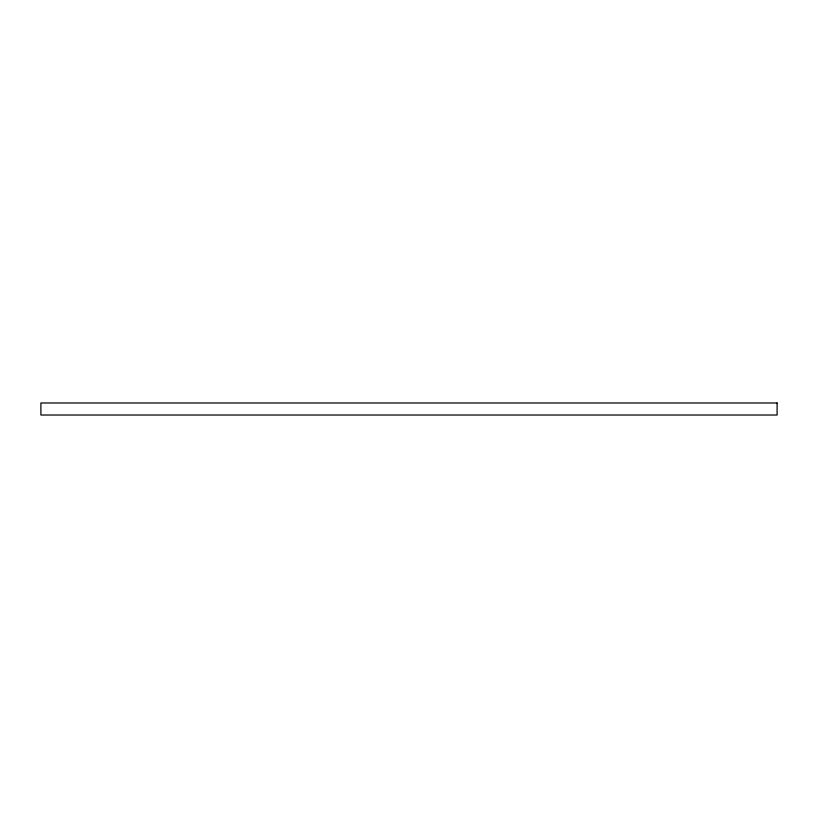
<?xml version="1.0" encoding="UTF-8"?>
<svg xmlns="http://www.w3.org/2000/svg" width="818" height="818" viewBox="0 0 818 818"><rect width="100%" height="100%" fill="white"/><g stroke="black" fill="none" stroke-linecap="round" stroke-linejoin="round"><path stroke-width="1.23" d="M777.1 402.977L40.9 402.977L40.9 415.023L777.1 415.023L777.1 402.977"/></g></svg>
